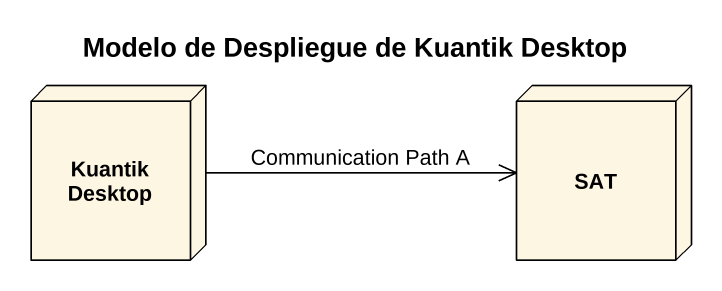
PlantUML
@startuml
title Modelo de Despliegue de Kuantik Desktop
node "Kuantik Desktop" as Kuantik_Desktop
node SAT
Kuantik_Desktop -right-> SAT : Communication Path A
@enduml
